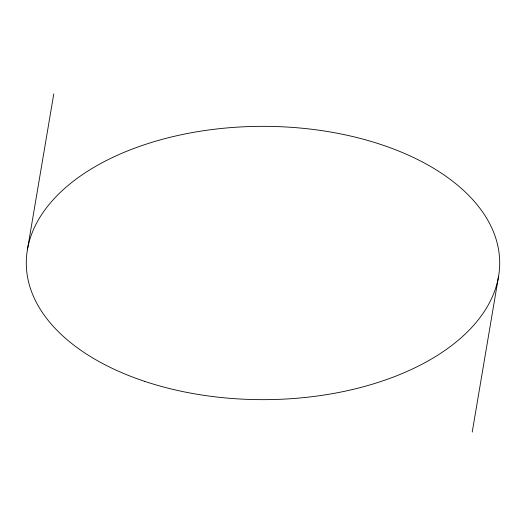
<?xml version="1.0" encoding="UTF-8"?>
<svg xmlns="http://www.w3.org/2000/svg" width="526" height="526" viewBox="0 0 526 526"><rect width="100%" height="100%" fill="white"/><g stroke="black" fill="none" stroke-linecap="round" stroke-linejoin="round"><path stroke-width="0.79" d="M27.424 249.712L53.783 93.898M472.216 432.102L498.576 276.288M144.65 381.35A236.7 136.655 0 0 0 499.7 263A236.7 136.655 0 0 0 144.65 144.65A236.7 136.655 0 0 0 144.65 381.35"/></g></svg>
